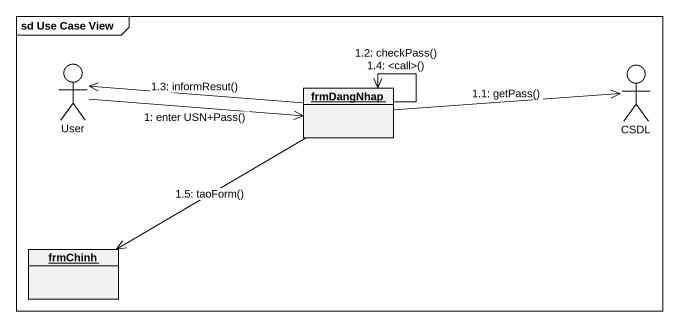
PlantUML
@startuml
mainframe sd Use Case View
allowmixing
hide circle
hide empty members
actor User
object frmDangNhap
actor CSDL
object frmChinh
User -right-> frmDangNhap : 1: enter USN+Pass()
frmDangNhap -right-> CSDL : 1.1: getPass()
frmDangNhap --> frmDangNhap : 1.2: checkPass()\n1.4: <call>()
frmDangNhap -left-> User : 1.3: informResut()
frmDangNhap -left-> frmChinh : 1.5: taoForm()
@enduml
